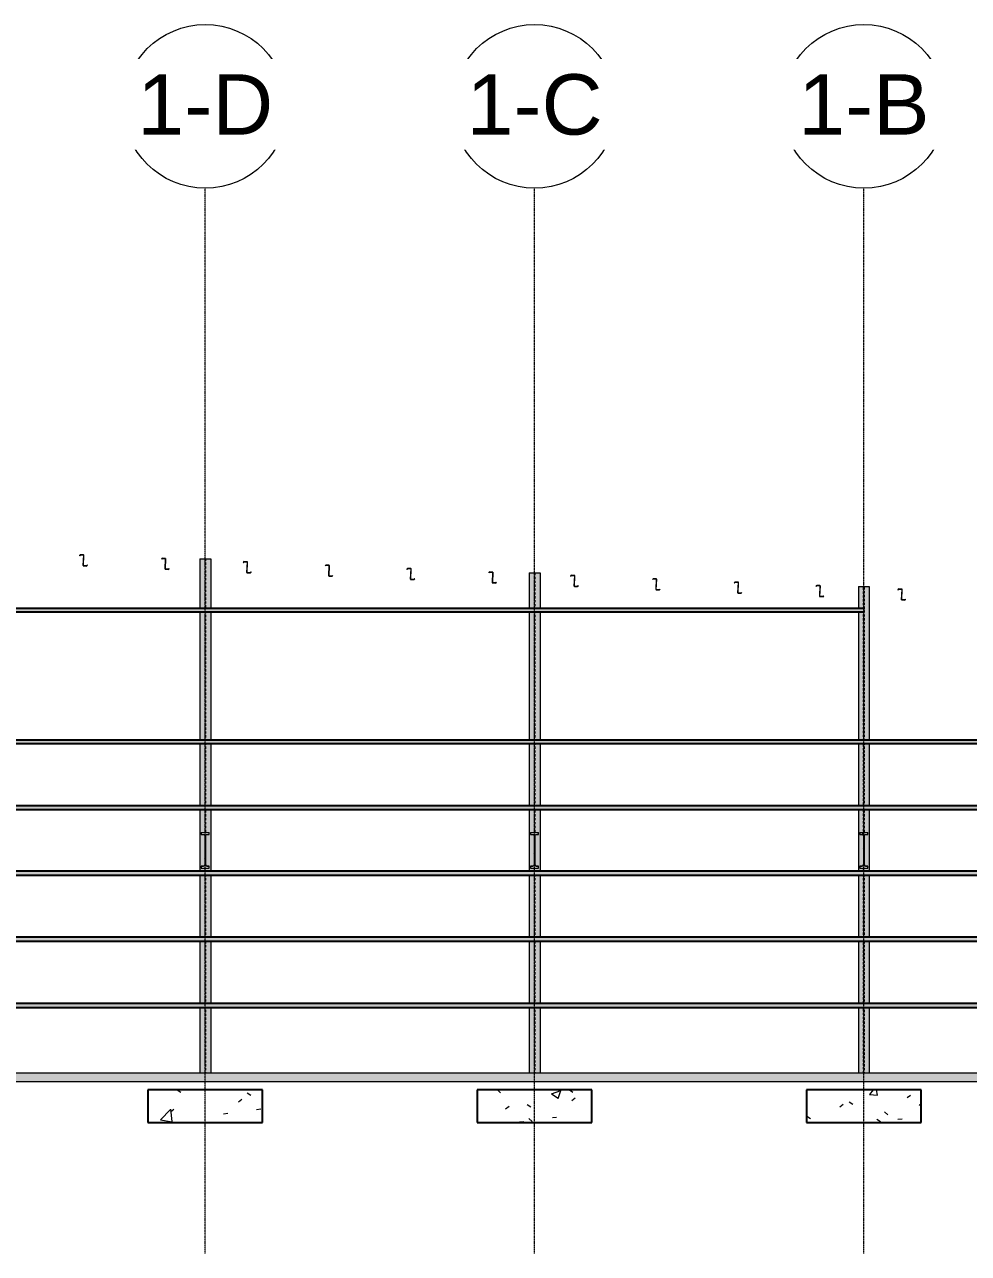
# Model space of a CAD drawing. Header units: inches. Extents: x 21954 to 47768, y -132 to 769.
# Drawn here: x 42989 to 43681, y -132 to 769 of the extents above; entities that cross this region are included whole.
import ezdxf

# ---------------------------------------------------------------- set-up
doc = ezdxf.new("R2010")
doc.units = ezdxf.units.IN
doc.header["$MEASUREMENT"] = 0
doc.linetypes.add('Grid Line 1_2_', pattern=[0.875, 0.5, -0.125, 0.125, -0.125])
doc.linetypes.add('Hidden 1_8_', pattern=[0.1875, 0.125, -0.0625])
for name, color, linetype, lineweight in [('C-BLDG-PADS', 91, 'Continuous', 9), ('S-BEAM', 12, 'Continuous', 9), ('S-COLS', 52, 'Continuous', 9), ('S-FNDN', 32, 'Continuous', 9), ('S-GRID', 1, 'Continuous', 9), ('S-GRID-IDEN', 1, 'Continuous', 9)]:
    doc.layers.add(name, color=color, linetype=linetype, lineweight=lineweight)
doc.styles.add('Arial', font='arial.ttf', dxfattribs={"height": 44.258982})
pattern_1 = [(50, (22044.686, 94.936), (68.8574, -6.02404), [7.2, -79.2]), (355, (22044.686, 94.936), (-13.3201, 72.2107), [5.76, -63.36]), (100.451, (22050.424, 94.434), (55.53753, 66.1862), [6.119, -67.31]), (46.184, (22044.69, 114.14), (102.45503, -15.8907), [10.8, -118.8]), (96.636, (22053.22, 112.81), (89.72737, 93.51553), [9.179, -100.964]), (351.184, (22044.69, 114.14), (89.72835, 93.5149), [8.64, -95.04]), (21, (22054.286, 109.336), (57.30352, -38.65147), [7.2, -79.2]), (326, (22054.286, 109.336), (23.35842, 69.61462), [5.76, -63.36]), (71.451, (22059.06, 106.115), (80.66193, 30.96264), [6.119, -67.31]), (37.5, (22044.686, 94.936), (1.167627, 31.957773), [3.168, -59.424, 3.168, -61.152, -63.6]), (37.5, (22044.686, 94.936), (1.167627, 31.957773), [-126.912, 3.168, -60.432]), (7.5, (22044.686, 94.936), (25.2549, 37.86335), [3.168, -33.504, 3.168, -57.984, -24.24]), (7.5, (22044.686, 94.936), (25.2549, 37.86335), [-97.824, 3.168, -21.072]), (327.5, (22023.278, 94.936), (51.247365, -2.165292), [3.168, -20.832, 3.168, -71.712, -99.36]), (327.5, (22023.278, 94.936), (51.247365, -2.165292), [-98.88, 3.168, -96.192]), (317.5, (22013.68, 94.936), (55.98627, 9.60998), [3.168, -28.032, 3.168, -46.56, -70.56]), (317.5, (22013.68, 94.936), (55.98627, 9.60998), [-80.928, 3.168, -67.392])]
pattern_2 = [(45, (22044.686, 94.936), (-23.7588, 23.7588), []), (45, (22044.686, 130.936), (-23.7588, 23.7588), [])]

# ---------------------------------------------------------------- blocks, each defined once
blk = doc.blocks.new('Struct_Sports Complex_2015_rvt-5-Structural - Elevation - West - Fieldhouse')
at = {"layer": 'S-FNDN'}
h = blk.add_hatch(dxfattribs=at)
h.set_pattern_fill('FP_8', color=256, style=0, pattern_type=2)
h.set_pattern_definition(pattern_1)
h.paths.add_polyline_path([(21639.52, -36), (21668.3, -36), (21668.3, -12), (21584.3, -12), (21584.3, -36)], flags=0)
h = blk.add_hatch(dxfattribs=at)
h.set_pattern_fill('FP_8', color=256, style=0, pattern_type=2)
h.set_pattern_definition(pattern_1)
h.paths.add_polyline_path([(21825.55, -36), (21909.55, -36), (21909.55, -12), (21825.55, -12)], flags=0)
h = blk.add_hatch(dxfattribs=at)
h.set_pattern_fill('FP_8', color=256, style=0, pattern_type=2)
h.set_pattern_definition(pattern_1)
h.paths.add_polyline_path([(22104.32, -36), (22150.8, -36), (22150.8, -12), (22066.8, -12), (22066.8, -36)], flags=0)
at = {"layer": 'S-FNDN', "color": 7, "lineweight": 25}
for p, q in [((21668.3, -12), (21584.3, -12)), ((21584.3, -12), (21584.3, -36)), ((21668.3, -36), (21668.3, -12)), ((21909.55, -12), (21825.55, -12)), ((21825.55, -12), (21825.55, -36)), ((21909.55, -36), (21909.55, -12)), ((22150.8, -12), (22066.8, -12)), ((22066.8, -12), (22066.8, -36)), ((22150.8, -36), (22150.8, -12)), ((21584.3, -36), (21668.3, -36)), ((21825.55, -36), (21909.55, -36)), ((22066.8, -36), (22150.8, -36))]:
    blk.add_line(p, q, dxfattribs=at)
blk = doc.blocks.new('W-Wide Flange-Column - B1-C-1166468-Structural - Elevation - West - Fieldhouse')
at = {"layer": 'S-COLS', "linetype": 'Hidden 1_8_'}
for p, q in [((21626.15, 340.98), (21626.15, 376.98)), ((21626.46, 376.98), (21626.46, 340.98)), ((21626.15, 244.48), (21626.15, 337.95)), ((21626.46, 337.95), (21626.46, 244.48)), ((21626.15, 196.23), (21626.15, 241.45)), ((21626.46, 241.45), (21626.46, 196.23)), ((21626.15, 176.47), (21626.15, 193.2)), ((21626.46, 193.2), (21626.46, 176.47)), ((21626.15, 148.48), (21626.15, 150.34)), ((21626.15, 100.05), (21626.15, 144.95)), ((21626.46, 150.34), (21626.46, 148.48)), ((21626.46, 144.95), (21626.46, 100.05)), ((21626.15, 51.3), (21626.15, 96.52)), ((21626.46, 96.52), (21626.46, 51.3)), ((21626.15, 0), (21626.15, 47.77)), ((21626.46, 47.77), (21626.46, 0))]:
    blk.add_line(p, q, dxfattribs=at)
blk = doc.blocks.new('W-Wide Flange-Column - B1-C-1166469-Structural - Elevation - West - Fieldhouse')
at = {"layer": 'S-COLS', "linetype": 'Hidden 1_8_'}
for p, q in [((21867.4, 340.98), (21867.4, 366.93)), ((21867.71, 366.93), (21867.71, 340.98)), ((21867.4, 244.48), (21867.4, 337.95)), ((21867.71, 337.95), (21867.71, 244.48)), ((21867.4, 196.23), (21867.4, 241.45)), ((21867.71, 241.45), (21867.71, 196.23)), ((21867.4, 176.47), (21867.4, 193.2)), ((21867.71, 193.2), (21867.71, 176.47)), ((21867.4, 148.48), (21867.4, 150.34)), ((21867.4, 100.05), (21867.4, 144.95)), ((21867.71, 150.34), (21867.71, 148.48)), ((21867.71, 144.95), (21867.71, 100.05)), ((21867.4, 51.3), (21867.4, 96.52)), ((21867.71, 96.52), (21867.71, 51.3)), ((21867.4, 0), (21867.4, 47.77)), ((21867.71, 47.77), (21867.71, 0))]:
    blk.add_line(p, q, dxfattribs=at)
blk = doc.blocks.new('W-Wide Flange-Column - B1-C-1166470-Structural - Elevation - West - Fieldhouse')
at = {"layer": 'S-COLS', "linetype": 'Hidden 1_8_'}
for p, q in [((22108.65, 340.98), (22108.65, 356.88)), ((22108.96, 356.88), (22108.96, 244.48)), ((22108.65, 244.48), (22108.65, 337.95)), ((22108.65, 196.23), (22108.65, 241.45)), ((22108.96, 241.45), (22108.96, 196.23)), ((22108.65, 176.47), (22108.65, 193.2)), ((22108.96, 193.2), (22108.96, 176.47)), ((22108.65, 148.48), (22108.65, 150.34)), ((22108.65, 100.05), (22108.65, 144.95)), ((22108.96, 150.34), (22108.96, 148.48)), ((22108.96, 144.95), (22108.96, 100.05)), ((22108.65, 51.3), (22108.65, 96.52)), ((22108.96, 96.52), (22108.96, 51.3)), ((22108.65, 0), (22108.65, 47.77)), ((22108.96, 47.77), (22108.96, 0))]:
    blk.add_line(p, q, dxfattribs=at)
blk = doc.blocks.new('W-Wide Flange - 8_ WIDE-1169467-Structural - Elevation - West - Fieldhouse')
at = {"layer": 'S-BEAM'}
for points in [[(21870.55, 176.37), (21870.55, 176.47), (21864.55, 176.37)], [(21866.29, 151.71), (21866.29, 151.85), (21864.55, 151.85), (21864.55, 151.71)], [(21870.55, 151.71), (21870.55, 151.85), (21868.82, 151.85), (21868.82, 151.71)]]:
    blk.add_hatch(color=256, dxfattribs=at).paths.add_polyline_path(points, flags=0)
h = blk.add_hatch(dxfattribs=at)
h.set_pattern_fill('FP_7', color=256, style=0, pattern_type=2)
h.set_pattern_definition(pattern_2)
h.paths.add_polyline_path([(21864.55, 150.34), (21870.55, 150.34), (21870.55, 151.71), (21868.43, 151.79), (21868.12, 152.04), (21867.95, 152.4), (21867.93, 152.6), (21868.02, 174.5), (21868.26, 174.81), (21868.62, 174.98), (21868.82, 175.01), (21870.55, 175.01), (21870.55, 176.37), (21864.55, 176.37), (21864.55, 175.01), (21866.67, 174.92), (21866.98, 174.67), (21867.16, 174.31), (21867.18, 174.11), (21867.09, 152.21), (21866.84, 151.9), (21866.49, 151.73), (21866.29, 151.71), (21864.55, 151.71), (21864.55, 151.46)], flags=0)
for p, q in [((21864.55, 176.47), (21870.55, 176.47)), ((21864.55, 176.37), (21864.55, 176.47)), ((21870.55, 176.37), (21870.55, 176.47)), ((21864.55, 151.85), (21866.29, 151.85)), ((21864.55, 151.85), (21864.55, 151.71)), ((21868.82, 151.85), (21870.55, 151.85)), ((21870.55, 151.71), (21870.55, 151.85))]:
    blk.add_line(p, q, dxfattribs=at)
at = {"layer": 'S-BEAM', "lineweight": 15}
for p, q in [((21870.55, 176.37), (21864.55, 176.37)), ((21864.55, 176.37), (21864.55, 175.01)), ((21864.55, 175.01), (21866.29, 175.01)), ((21867.18, 174.11), (21867.18, 152.6)), ((21867.93, 152.6), (21867.93, 174.11)), ((21868.82, 175.01), (21870.55, 175.01)), ((21870.55, 175.01), (21870.55, 176.37)), ((21866.29, 151.71), (21864.55, 151.71)), ((21864.55, 151.71), (21864.55, 150.34)), ((21864.55, 150.34), (21870.55, 150.34)), ((21870.55, 151.71), (21868.82, 151.71)), ((21870.55, 150.34), (21870.55, 151.71))]:
    blk.add_line(p, q, dxfattribs=at)
at = {"layer": 'S-BEAM', "lineweight": 15, "flags": 128}
for points in [[(21866.29, 175.01), (21866.49, 174.98), (21866.67, 174.92), (21866.84, 174.81), (21866.98, 174.67), (21867.09, 174.5), (21867.16, 174.31), (21867.18, 174.11)], [(21867.93, 174.11), (21867.95, 174.31), (21868.02, 174.5), (21868.12, 174.67), (21868.26, 174.81), (21868.43, 174.92), (21868.62, 174.98), (21868.82, 175.01)], [(21867.18, 152.6), (21867.16, 152.4), (21867.09, 152.21), (21866.98, 152.04), (21866.84, 151.9), (21866.67, 151.79), (21866.49, 151.73), (21866.29, 151.71)], [(21868.82, 151.71), (21868.62, 151.73), (21868.43, 151.79), (21868.26, 151.9), (21868.12, 152.04), (21868.02, 152.21), (21867.95, 152.4), (21867.93, 152.6)]]:
    blk.add_lwpolyline(points, dxfattribs=at)
at = {"layer": 'S-BEAM'}
for centre, start_param, end_param in [((21866.29, 152.74), 4.712389, 6.283185), ((21868.82, 152.74), 3.141593, 4.712389)]:
    blk.add_ellipse(centre, major_axis=(0.89, 0), ratio=0.999133, start_param=start_param, end_param=end_param, dxfattribs=at)
blk = doc.blocks.new('W-Wide Flange - 8_ WIDE-V52-Structural - Elevation - West - Fieldhouse')
at = {"layer": 'S-BEAM'}
for points in [[(21629.3, 176.37), (21629.3, 176.47), (21623.3, 176.37)], [(21625.04, 151.71), (21625.04, 151.85), (21623.3, 151.85), (21623.3, 151.71)], [(21629.3, 151.71), (21629.3, 151.85), (21627.57, 151.85), (21627.57, 151.71)]]:
    blk.add_hatch(color=256, dxfattribs=at).paths.add_polyline_path(points, flags=0)
h = blk.add_hatch(dxfattribs=at)
h.set_pattern_fill('FP_7', color=256, style=0, pattern_type=2)
h.set_pattern_definition(pattern_2)
h.paths.add_polyline_path([(21623.3, 150.34), (21629.3, 150.34), (21629.3, 151.71), (21627.18, 151.79), (21626.87, 152.04), (21626.7, 152.4), (21626.68, 152.6), (21626.77, 174.5), (21627.01, 174.81), (21627.37, 174.98), (21627.57, 175.01), (21629.3, 175.01), (21629.3, 176.37), (21623.3, 176.37), (21623.3, 175.01), (21625.42, 174.92), (21625.73, 174.67), (21625.91, 174.31), (21625.93, 174.11), (21625.84, 152.21), (21625.59, 151.9), (21625.24, 151.73), (21625.04, 151.71), (21623.3, 151.71), (21623.3, 151.46)], flags=0)
for p, q in [((21623.3, 176.47), (21629.3, 176.47)), ((21623.3, 176.37), (21623.3, 176.47)), ((21629.3, 176.37), (21629.3, 176.47)), ((21623.3, 151.85), (21625.04, 151.85)), ((21623.3, 151.85), (21623.3, 151.71)), ((21627.57, 151.85), (21629.3, 151.85)), ((21629.3, 151.71), (21629.3, 151.85))]:
    blk.add_line(p, q, dxfattribs=at)
at = {"layer": 'S-BEAM', "lineweight": 15}
for p, q in [((21629.3, 176.37), (21623.3, 176.37)), ((21623.3, 176.37), (21623.3, 175.01)), ((21623.3, 175.01), (21625.04, 175.01)), ((21625.93, 174.11), (21625.93, 152.6)), ((21626.68, 152.6), (21626.68, 174.11)), ((21627.57, 175.01), (21629.3, 175.01)), ((21629.3, 175.01), (21629.3, 176.37)), ((21625.04, 151.71), (21623.3, 151.71)), ((21623.3, 151.71), (21623.3, 150.34)), ((21623.3, 150.34), (21629.3, 150.34)), ((21629.3, 151.71), (21627.57, 151.71)), ((21629.3, 150.34), (21629.3, 151.71))]:
    blk.add_line(p, q, dxfattribs=at)
at = {"layer": 'S-BEAM', "lineweight": 15, "flags": 128}
for points in [[(21625.04, 175.01), (21625.24, 174.98), (21625.42, 174.92), (21625.59, 174.81), (21625.73, 174.67), (21625.84, 174.5), (21625.91, 174.31), (21625.93, 174.11)], [(21626.68, 174.11), (21626.7, 174.31), (21626.77, 174.5), (21626.87, 174.67), (21627.01, 174.81), (21627.18, 174.92), (21627.37, 174.98), (21627.57, 175.01)], [(21625.93, 152.6), (21625.91, 152.4), (21625.84, 152.21), (21625.73, 152.04), (21625.59, 151.9), (21625.42, 151.79), (21625.24, 151.73), (21625.04, 151.71)], [(21627.57, 151.71), (21627.37, 151.73), (21627.18, 151.79), (21627.01, 151.9), (21626.87, 152.04), (21626.77, 152.21), (21626.7, 152.4), (21626.68, 152.6)]]:
    blk.add_lwpolyline(points, dxfattribs=at)
at = {"layer": 'S-BEAM'}
for centre, start_param, end_param in [((21625.04, 152.74), 4.712389, 6.283185), ((21627.57, 152.74), 3.141593, 4.712389)]:
    blk.add_ellipse(centre, major_axis=(0.89, 0), ratio=0.999133, start_param=start_param, end_param=end_param, dxfattribs=at)
blk = doc.blocks.new('W-Wide Flange - 8_ WIDE-V55-Structural - Elevation - West - Fieldhouse')
at = {"layer": 'S-BEAM'}
h = blk.add_hatch(dxfattribs=at)
h.set_pattern_fill('FP_7', color=256, style=0, pattern_type=2)
h.set_pattern_definition(pattern_2)
h.paths.add_polyline_path([(22105.8, 150.34), (22111.8, 150.34), (22111.8, 151.71), (22109.68, 151.79), (22109.37, 152.04), (22109.2, 152.4), (22109.18, 152.6), (22109.27, 174.5), (22109.51, 174.81), (22109.87, 174.98), (22110.07, 175.01), (22111.8, 175.01), (22111.8, 176.37), (22105.8, 176.37), (22105.8, 175.01), (22107.92, 174.92), (22108.23, 174.67), (22108.41, 174.31), (22108.43, 174.11), (22108.34, 152.21), (22108.09, 151.9), (22107.74, 151.73), (22107.54, 151.71), (22105.8, 151.71), (22105.8, 151.46)], flags=0)
for points in [[(22107.54, 151.71), (22107.54, 151.85), (22105.8, 151.85), (22105.8, 151.71)], [(22111.8, 151.71), (22111.8, 151.85), (22110.07, 151.85), (22110.07, 151.71)]]:
    blk.add_hatch(color=256, dxfattribs=at).paths.add_polyline_path(points, flags=0)
for p, q in [((22105.8, 176.47), (22111.8, 176.47)), ((22105.8, 176.37), (22105.8, 176.47)), ((22111.8, 176.37), (22111.8, 176.47)), ((22105.8, 151.85), (22107.54, 151.85)), ((22105.8, 151.85), (22105.8, 151.71)), ((22110.07, 151.85), (22111.8, 151.85)), ((22111.8, 151.71), (22111.8, 151.85))]:
    blk.add_line(p, q, dxfattribs=at)
at = {"layer": 'S-BEAM', "lineweight": 15}
for p, q in [((22111.8, 176.37), (22105.8, 176.37)), ((22105.8, 176.37), (22105.8, 175.01)), ((22105.8, 175.01), (22107.54, 175.01)), ((22108.43, 174.11), (22108.43, 152.6)), ((22109.18, 152.6), (22109.18, 174.11)), ((22110.07, 175.01), (22111.8, 175.01)), ((22111.8, 175.01), (22111.8, 176.37)), ((22107.54, 151.71), (22105.8, 151.71)), ((22105.8, 151.71), (22105.8, 150.34)), ((22105.8, 150.34), (22111.8, 150.34)), ((22111.8, 151.71), (22110.07, 151.71)), ((22111.8, 150.34), (22111.8, 151.71))]:
    blk.add_line(p, q, dxfattribs=at)
at = {"layer": 'S-BEAM', "lineweight": 15, "flags": 128}
for points in [[(22107.54, 175.01), (22107.74, 174.98), (22107.92, 174.92), (22108.09, 174.81), (22108.23, 174.67), (22108.34, 174.5), (22108.41, 174.31), (22108.43, 174.11)], [(22109.18, 174.11), (22109.2, 174.31), (22109.27, 174.5), (22109.37, 174.67), (22109.51, 174.81), (22109.68, 174.92), (22109.87, 174.98), (22110.07, 175.01)], [(22108.43, 152.6), (22108.41, 152.4), (22108.34, 152.21), (22108.23, 152.04), (22108.09, 151.9), (22107.92, 151.79), (22107.74, 151.73), (22107.54, 151.71)], [(22110.07, 151.71), (22109.87, 151.73), (22109.68, 151.79), (22109.51, 151.9), (22109.37, 152.04), (22109.27, 152.21), (22109.2, 152.4), (22109.18, 152.6)]]:
    blk.add_lwpolyline(points, dxfattribs=at)
at = {"layer": 'S-BEAM'}
for centre, start_param, end_param in [((22107.54, 152.74), 4.712389, 6.283185), ((22110.07, 152.74), 3.141593, 4.712389)]:
    blk.add_ellipse(centre, major_axis=(0.89, 0), ratio=0.999133, start_param=start_param, end_param=end_param, dxfattribs=at)
blk = doc.blocks.new('Girt_C - 10_D-1179047-Structural - Elevation - West - Fieldhouse')
at = {"layer": 'S-BEAM'}
for points in [[(22356.09, 97.05), (22359.05, 97.05), (22359.05, 99.87), (21124.3, 99.87), (21124.3, 99.55), (21143.8, 99.45), (21143.8, 99.37), (21124.3, 99.37), (21124.3, 97.05), (22336.73, 97.05)], [(22356.09, 96.6), (22359.05, 96.6), (22359.05, 97.05), (21124.3, 97.05), (21124.3, 96.6), (21142.54, 96.6), (21140.92, 96.88), (21140.92, 97), (21143.68, 97), (21143.68, 96.6), (22252.29, 96.6), (22250.67, 96.88), (22250.67, 97), (22253.43, 97), (22253.43, 96.6), (22350.18, 96.6), (22350.18, 97), (22353.01, 96.96), (22352.74, 96.79), (22351.32, 96.6), (22352.83, 96.6)]]:
    blk.add_hatch(color=256, dxfattribs=at).paths.add_polyline_path(points, flags=0)
at = {"layer": 'S-BEAM', "lineweight": 15}
for p, q in [((22359.05, 100.05), (21124.3, 100.05)), ((21124.3, 99.95), (22359.05, 99.95))]:
    blk.add_line(p, q, dxfattribs=at)
at = {"layer": 'S-BEAM'}
for p, q in [((21124.3, 99.87), (22359.05, 99.87)), ((21124.3, 97.05), (22359.05, 97.05)), ((21143.68, 96.6), (22252.29, 96.6)), ((21143.68, 96.52), (22251.84, 96.52))]:
    blk.add_line(p, q, dxfattribs=at)
blk = doc.blocks.new('Girt_Z - 8_D-V61-Structural - Elevation - West - Fieldhouse')
at = {"layer": 'S-BEAM', "lineweight": 15}
for p, q in [((21534.77, 380.01), (21534.26, 379.46)), ((21534.26, 379.46), (21534.34, 379.38)), ((21534.34, 379.38), (21534.81, 379.9)), ((21537.13, 379.91), (21534.77, 380.01)), ((21534.81, 379.9), (21537.13, 379.8)), ((21537.2, 379.72), (21536.89, 372.1)), ((21536.99, 372.1), (21537.31, 379.72)), ((21537.06, 371.91), (21539.43, 371.81)), ((21539.38, 371.92), (21537.07, 372.02)), ((21539.85, 372.44), (21539.38, 371.92)), ((21539.43, 371.81), (21539.94, 372.36)), ((21539.94, 372.36), (21539.85, 372.44))]:
    blk.add_line(p, q, dxfattribs=at)
for centre, radius, start, end in [((21537.12, 379.72), 0.187, 357.61406, 87.61406), ((21537.12, 379.72), 0.0782, 357.61406, 85.49134), ((21537.07, 372.09), 0.188, 177.61406, 267.61406), ((21537.07, 372.09), 0.0782, 177.61406, 264.57169)]:
    blk.add_arc(centre, radius, start, end, dxfattribs=at)
blk = doc.blocks.new('Girt_Z - 8_D-V62-Structural - Elevation - West - Fieldhouse')
at = {"layer": 'S-BEAM', "lineweight": 15}
for p, q in [((21594.72, 377.51), (21594.21, 376.96)), ((21594.21, 376.96), (21594.29, 376.88)), ((21594.29, 376.88), (21594.76, 377.4)), ((21597.08, 377.41), (21594.72, 377.51)), ((21594.76, 377.4), (21597.08, 377.3)), ((21597.15, 377.22), (21596.83, 369.6)), ((21596.94, 369.6), (21597.26, 377.22)), ((21599.33, 369.42), (21597.01, 369.52)), ((21597.01, 369.41), (21599.38, 369.31)), ((21599.8, 369.94), (21599.33, 369.42)), ((21599.38, 369.31), (21599.88, 369.86)), ((21599.88, 369.86), (21599.8, 369.94))]:
    blk.add_line(p, q, dxfattribs=at)
for centre, radius, start, end in [((21597.02, 369.6), 0.188, 177.61406, 267.61406), ((21597.02, 369.6), 0.0782, 177.61406, 264.57169), ((21597.07, 377.23), 0.187, 357.61406, 87.61406), ((21597.07, 377.23), 0.0782, 357.61406, 85.49134)]:
    blk.add_arc(centre, radius, start, end, dxfattribs=at)
blk = doc.blocks.new('Girt_Z - 8_D-V63-Structural - Elevation - West - Fieldhouse')
at = {"layer": 'S-BEAM'}
h = blk.add_hatch(dxfattribs=at)
h.set_pattern_fill('FP_7', color=256, style=0, pattern_type=2)
h.set_pattern_definition(pattern_2)
h.paths.add_polyline_path([(21659.33, 366.81), (21659.28, 366.92), (21656.96, 366.91)], flags=0)
h.paths.add_polyline_path([(21654.24, 374.39), (21654.71, 374.9), (21654.66, 375.01), (21654.16, 374.46)], flags=0)
at = {"layer": 'S-BEAM', "lineweight": 15}
for p, q in [((21654.66, 375.01), (21654.16, 374.46)), ((21654.16, 374.46), (21654.24, 374.39)), ((21654.24, 374.39), (21654.71, 374.9)), ((21657.03, 374.91), (21654.66, 375.01)), ((21654.71, 374.9), (21657.03, 374.81)), ((21657.1, 374.72), (21656.78, 367.11)), ((21656.89, 367.1), (21657.21, 374.72)), ((21659.28, 366.92), (21656.96, 367.02)), ((21656.96, 366.91), (21659.33, 366.81)), ((21659.75, 367.44), (21659.28, 366.92)), ((21659.33, 366.81), (21659.83, 367.37)), ((21659.83, 367.37), (21659.75, 367.44))]:
    blk.add_line(p, q, dxfattribs=at)
for centre, radius, start, end in [((21657.02, 374.73), 0.187, 357.61406, 87.61406), ((21657.02, 374.73), 0.0782, 357.61406, 85.49134), ((21656.97, 367.1), 0.188, 177.61406, 267.61406), ((21656.97, 367.1), 0.0782, 177.61406, 264.57169)]:
    blk.add_arc(centre, radius, start, end, dxfattribs=at)
blk = doc.blocks.new('Girt_Z - 8_D-V64-Structural - Elevation - West - Fieldhouse')
at = {"layer": 'S-BEAM'}
h = blk.add_hatch(dxfattribs=at)
h.set_pattern_fill('FP_7', color=256, style=0, pattern_type=2)
h.set_pattern_definition(pattern_2)
h.paths.add_polyline_path([(21719.27, 364.31), (21719.23, 364.43), (21716.91, 364.41)], flags=0)
h.paths.add_polyline_path([(21714.19, 371.89), (21714.66, 372.4), (21714.61, 372.52), (21714.11, 371.96)], flags=0)
at = {"layer": 'S-BEAM', "lineweight": 15}
for p, q in [((21714.61, 372.52), (21714.11, 371.96)), ((21714.11, 371.96), (21714.19, 371.89)), ((21714.19, 371.89), (21714.66, 372.4)), ((21716.98, 372.42), (21714.61, 372.52)), ((21714.66, 372.4), (21716.97, 372.31)), ((21717.05, 372.23), (21716.73, 364.61)), ((21716.84, 364.6), (21717.16, 372.22)), ((21719.23, 364.43), (21716.91, 364.52)), ((21716.91, 364.41), (21719.27, 364.31)), ((21719.7, 364.94), (21719.23, 364.43)), ((21719.27, 364.31), (21719.78, 364.87)), ((21719.78, 364.87), (21719.7, 364.94))]:
    blk.add_line(p, q, dxfattribs=at)
for centre, radius, start, end in [((21716.97, 372.23), 0.0782, 357.61406, 85.49134), ((21716.97, 372.23), 0.187, 357.61406, 87.61406), ((21716.92, 364.6), 0.188, 177.61406, 267.61406), ((21716.92, 364.6), 0.0782, 177.61406, 264.57169)]:
    blk.add_arc(centre, radius, start, end, dxfattribs=at)
blk = doc.blocks.new('Girt_Z - 8_D-V65-Structural - Elevation - West - Fieldhouse')
at = {"layer": 'S-BEAM', "lineweight": 15}
for p, q in [((21774.56, 370.02), (21774.05, 369.46)), ((21774.05, 369.46), (21774.13, 369.39)), ((21774.13, 369.39), (21774.61, 369.91)), ((21776.92, 369.92), (21774.56, 370.02)), ((21774.61, 369.91), (21776.92, 369.81)), ((21776.99, 369.73), (21776.68, 362.11)), ((21776.79, 362.11), (21777.1, 369.72)), ((21779.18, 361.93), (21776.86, 362.02)), ((21776.86, 361.92), (21779.22, 361.82)), ((21779.65, 362.44), (21779.18, 361.93)), ((21779.22, 361.82), (21779.73, 362.37)), ((21779.73, 362.37), (21779.65, 362.44))]:
    blk.add_line(p, q, dxfattribs=at)
for centre, radius, start, end in [((21776.92, 369.73), 0.187, 357.61406, 87.61406), ((21776.92, 369.73), 0.0782, 357.61406, 85.49134), ((21776.86, 362.1), 0.188, 177.61406, 267.61406), ((21776.86, 362.1), 0.0782, 177.61406, 264.57169)]:
    blk.add_arc(centre, radius, start, end, dxfattribs=at)
blk = doc.blocks.new('Girt_Z - 8_D-V66-Structural - Elevation - West - Fieldhouse')
at = {"layer": 'S-BEAM'}
h = blk.add_hatch(dxfattribs=at)
h.set_pattern_fill('FP_7', color=256, style=0, pattern_type=2)
h.set_pattern_definition(pattern_2)
h.paths.add_polyline_path([(21839.17, 359.32), (21839.12, 359.43), (21836.8, 359.42)], flags=0)
h.paths.add_polyline_path([(21834.08, 366.89), (21834.55, 367.41), (21834.51, 367.52), (21834, 366.97)], flags=0)
at = {"layer": 'S-BEAM', "lineweight": 15}
for p, q in [((21834.51, 367.52), (21834, 366.97)), ((21834, 366.97), (21834.08, 366.89)), ((21834.08, 366.89), (21834.55, 367.41)), ((21836.87, 367.42), (21834.51, 367.52)), ((21834.55, 367.41), (21836.87, 367.31)), ((21836.94, 367.23), (21836.63, 359.61)), ((21836.73, 359.61), (21837.05, 367.23)), ((21836.8, 359.42), (21839.17, 359.32)), ((21839.12, 359.43), (21836.81, 359.53)), ((21839.59, 359.95), (21839.12, 359.43)), ((21839.17, 359.32), (21839.68, 359.87)), ((21839.68, 359.87), (21839.59, 359.95))]:
    blk.add_line(p, q, dxfattribs=at)
for centre, radius, start, end in [((21836.86, 367.23), 0.187, 357.61406, 87.61406), ((21836.86, 367.23), 0.0782, 357.61406, 85.49134), ((21836.81, 359.6), 0.188, 177.61406, 267.61406), ((21836.81, 359.6), 0.0782, 177.61406, 264.57169)]:
    blk.add_arc(centre, radius, start, end, dxfattribs=at)
blk = doc.blocks.new('Girt_Z - 8_D-V67-Structural - Elevation - West - Fieldhouse')
at = {"layer": 'S-BEAM'}
h = blk.add_hatch(dxfattribs=at)
h.set_pattern_fill('FP_7', color=256, style=0, pattern_type=2)
h.set_pattern_definition(pattern_2)
h.paths.add_polyline_path([(21899.12, 356.82), (21899.07, 356.93), (21896.75, 356.92)], flags=0)
h.paths.add_polyline_path([(21894.03, 364.39), (21894.5, 364.91), (21894.46, 365.02), (21893.95, 364.47)], flags=0)
at = {"layer": 'S-BEAM', "lineweight": 15}
for p, q in [((21894.46, 365.02), (21893.95, 364.47)), ((21893.95, 364.47), (21894.03, 364.39)), ((21894.03, 364.39), (21894.5, 364.91)), ((21896.82, 364.92), (21894.46, 365.02)), ((21894.5, 364.91), (21896.82, 364.81)), ((21896.89, 364.73), (21896.57, 357.11)), ((21896.68, 357.11), (21897, 364.73)), ((21899.07, 356.93), (21896.75, 357.03)), ((21896.75, 356.92), (21899.12, 356.82)), ((21899.54, 357.45), (21899.07, 356.93)), ((21899.12, 356.82), (21899.62, 357.37)), ((21899.62, 357.37), (21899.54, 357.45))]:
    blk.add_line(p, q, dxfattribs=at)
for centre, radius, start, end in [((21896.81, 364.74), 0.187, 357.61406, 87.61406), ((21896.81, 364.74), 0.0782, 357.61406, 85.49134), ((21896.76, 357.11), 0.188, 177.61406, 267.61406), ((21896.76, 357.11), 0.0782, 177.61406, 264.57169)]:
    blk.add_arc(centre, radius, start, end, dxfattribs=at)
blk = doc.blocks.new('Girt_Z - 8_D-V68-Structural - Elevation - West - Fieldhouse')
at = {"layer": 'S-BEAM', "lineweight": 15}
for p, q in [((21954.4, 362.52), (21953.9, 361.97)), ((21953.9, 361.97), (21953.98, 361.9)), ((21953.98, 361.9), (21954.45, 362.41)), ((21956.77, 362.43), (21954.4, 362.52)), ((21954.45, 362.41), (21956.77, 362.32)), ((21956.84, 362.24), (21956.52, 354.62)), ((21956.63, 354.61), (21956.95, 362.23)), ((21959.02, 354.43), (21956.7, 354.53)), ((21956.7, 354.42), (21959.07, 354.32)), ((21959.49, 354.95), (21959.02, 354.43)), ((21959.07, 354.32), (21959.57, 354.88)), ((21959.57, 354.88), (21959.49, 354.95))]:
    blk.add_line(p, q, dxfattribs=at)
for centre, radius, start, end in [((21956.76, 362.24), 0.187, 357.61406, 87.61406), ((21956.76, 362.24), 0.0782, 357.61406, 85.49134), ((21956.71, 354.61), 0.188, 177.61406, 267.61406), ((21956.71, 354.61), 0.0782, 177.61406, 264.57169)]:
    blk.add_arc(centre, radius, start, end, dxfattribs=at)
blk = doc.blocks.new('Girt_Z - 8_D-V69-Structural - Elevation - West - Fieldhouse')
at = {"layer": 'S-BEAM'}
h = blk.add_hatch(dxfattribs=at)
h.set_pattern_fill('FP_7', color=256, style=0, pattern_type=2)
h.set_pattern_definition(pattern_2)
h.paths.add_polyline_path([(22019.01, 351.83), (22018.97, 351.94), (22016.65, 351.92)], flags=0)
h.paths.add_polyline_path([(22013.93, 359.4), (22014.4, 359.92), (22014.35, 360.03), (22013.85, 359.47)], flags=0)
at = {"layer": 'S-BEAM', "lineweight": 15}
for p, q in [((22014.35, 360.03), (22013.85, 359.47)), ((22013.85, 359.47), (22013.93, 359.4)), ((22013.93, 359.4), (22014.4, 359.92)), ((22016.72, 359.93), (22014.35, 360.03)), ((22014.4, 359.92), (22016.71, 359.82)), ((22016.79, 359.74), (22016.47, 352.12)), ((22016.58, 352.11), (22016.9, 359.73)), ((22018.97, 351.94), (22016.65, 352.03)), ((22016.65, 351.92), (22019.01, 351.83)), ((22019.44, 352.45), (22018.97, 351.94)), ((22019.01, 351.83), (22019.52, 352.38)), ((22019.52, 352.38), (22019.44, 352.45))]:
    blk.add_line(p, q, dxfattribs=at)
for centre, radius, start, end in [((22016.66, 352.11), 0.188, 177.61406, 267.61406), ((22016.66, 352.11), 0.0782, 177.61406, 264.57169), ((22016.71, 359.74), 0.0782, 357.61406, 85.49134), ((22016.71, 359.74), 0.187, 357.61406, 87.61406)]:
    blk.add_arc(centre, radius, start, end, dxfattribs=at)
blk = doc.blocks.new('Girt_Z - 8_D-V70-Structural - Elevation - West - Fieldhouse')
at = {"layer": 'S-BEAM'}
h = blk.add_hatch(dxfattribs=at)
h.set_pattern_fill('FP_7', color=256, style=0, pattern_type=2)
h.set_pattern_definition(pattern_2)
h.paths.add_polyline_path([(22078.96, 349.33), (22078.92, 349.44), (22076.6, 349.43)], flags=0)
h.paths.add_polyline_path([(22073.87, 356.9), (22074.35, 357.42), (22074.3, 357.53), (22073.79, 356.97)], flags=0)
at = {"layer": 'S-BEAM', "lineweight": 15}
for p, q in [((22074.3, 357.53), (22073.79, 356.97)), ((22073.79, 356.97), (22073.87, 356.9)), ((22073.87, 356.9), (22074.35, 357.42)), ((22076.66, 357.43), (22074.3, 357.53)), ((22074.35, 357.42), (22076.66, 357.32)), ((22076.73, 357.24), (22076.42, 349.62)), ((22076.53, 349.62), (22076.84, 357.23)), ((22078.92, 349.44), (22076.6, 349.54)), ((22076.6, 349.43), (22078.96, 349.33)), ((22079.39, 349.96), (22078.92, 349.44)), ((22078.96, 349.33), (22079.47, 349.88)), ((22079.47, 349.88), (22079.39, 349.96))]:
    blk.add_line(p, q, dxfattribs=at)
for centre, radius, start, end in [((22076.66, 357.24), 0.187, 357.61406, 87.61406), ((22076.66, 357.24), 0.0782, 357.61406, 85.49134), ((22076.6, 349.61), 0.188, 177.61406, 267.61406), ((22076.6, 349.61), 0.0782, 177.61406, 264.57169)]:
    blk.add_arc(centre, radius, start, end, dxfattribs=at)
blk = doc.blocks.new('Girt_Z - 8_D-1041617-Structural - Elevation - West - Fieldhouse')
at = {"layer": 'S-BEAM'}
h = blk.add_hatch(color=256, dxfattribs=at)
h.paths.add_polyline_path([(22138.91, 346.83), (22138.86, 346.94), (22136.54, 346.93)], flags=0)
h.paths.add_polyline_path([(22133.82, 354.4), (22134.29, 354.92), (22134.25, 355.03), (22133.74, 354.48)], flags=0)
at = {"layer": 'S-BEAM', "lineweight": 15}
for p, q in [((22134.25, 355.03), (22133.74, 354.48)), ((22133.74, 354.48), (22133.82, 354.4)), ((22133.82, 354.4), (22134.29, 354.92)), ((22136.61, 354.93), (22134.25, 355.03)), ((22134.29, 354.92), (22136.61, 354.82)), ((22136.68, 354.74), (22136.37, 347.12)), ((22136.47, 347.12), (22136.79, 354.74)), ((22136.54, 346.93), (22138.91, 346.83)), ((22138.86, 346.94), (22136.55, 347.04)), ((22139.33, 347.46), (22138.86, 346.94)), ((22138.91, 346.83), (22139.42, 347.38)), ((22139.42, 347.38), (22139.33, 347.46))]:
    blk.add_line(p, q, dxfattribs=at)
for centre, radius, start, end in [((22136.6, 354.74), 0.187, 357.61406, 87.61406), ((22136.6, 354.74), 0.0782, 357.61406, 85.49134), ((22136.55, 347.12), 0.188, 177.61406, 267.61406), ((22136.55, 347.12), 0.0782, 177.61406, 264.57169)]:
    blk.add_arc(centre, radius, start, end, dxfattribs=at)
blk = doc.blocks.new('Girt_C - 10_D-1179027-Structural - Elevation - West - Fieldhouse')
at = {"layer": 'S-BEAM'}
for points in [[(21794.45, 48.3), (22250.04, 48.3), (22250.04, 51.12), (21385.05, 51.12), (21385.05, 48.3), (21639.52, 48.3)], [(22181.79, 47.85), (22250.04, 47.85), (22250.04, 48.3), (21385.05, 48.3), (21385.05, 47.85), (22104.32, 47.85)]]:
    blk.add_hatch(color=256, dxfattribs=at).paths.add_polyline_path(points, flags=0)
at = {"layer": 'S-BEAM', "lineweight": 15}
for p, q in [((22250.04, 51.3), (21385.05, 51.3)), ((21385.05, 51.2), (22250.04, 51.2))]:
    blk.add_line(p, q, dxfattribs=at)
at = {"layer": 'S-BEAM'}
for p, q in [((22250.04, 51.12), (21385.05, 51.12)), ((22250.04, 48.3), (21385.05, 48.3)), ((22250.04, 47.85), (21385.05, 47.85)), ((22250.04, 47.77), (21385.05, 47.77))]:
    blk.add_line(p, q, dxfattribs=at)
blk = doc.blocks.new('Girt_C - 10_D-1179050-Structural - Elevation - West - Fieldhouse')
at = {"layer": 'S-BEAM'}
h = blk.add_hatch(color=256, dxfattribs=at)
h.paths.add_polyline_path([(22104.32, 147.95), (22359.55, 148), (22360.03, 148.4), (21124.3, 148.4), (21124.3, 147.95), (21949.39, 147.95)], flags=0)
h.paths.add_polyline_path([(22360.13, 147.95), (22369.44, 147.95), (22368.91, 148.4), (22360.13, 148.34), (22359.66, 147.95)], flags=0)
h.paths.add_polyline_path([(22369.55, 148), (22369.44, 148.4), (22369.08, 148.4), (22369.44, 148.09)], flags=0)
h = blk.add_hatch(color=256, dxfattribs=at)
h.paths.add_polyline_path([(22359.66, 145.13), (22369.44, 145.13), (22369.44, 147.95), (22359.66, 147.95)], flags=0)
h.paths.add_polyline_path([(22359.66, 145.13), (22359.55, 145.13), (22359.55, 147.95), (21124.3, 147.95), (21124.3, 147.8), (21143.8, 147.7), (21143.8, 147.62), (21124.3, 147.62), (21124.3, 145.3), (21143.8, 145.3), (21143.8, 145.13), (22359.55, 145.13)], flags=0)
for p, q in [((22369.55, 148.48), (21124.3, 148.48)), ((22360.03, 148.4), (21124.3, 148.4)), ((22359.55, 147.95), (21124.3, 147.95)), ((22369.55, 145.13), (21143.8, 145.13))]:
    blk.add_line(p, q, dxfattribs=at)
at = {"layer": 'S-BEAM', "lineweight": 15}
for p, q in [((22369.55, 145.05), (21124.3, 145.05)), ((21124.3, 144.95), (22369.55, 144.95))]:
    blk.add_line(p, q, dxfattribs=at)
blk = doc.blocks.new('Girt_Z - 10_D-1179058-Structural - Elevation - West - Fieldhouse')
at = {"layer": 'S-BEAM'}
h = blk.add_hatch(color=256, dxfattribs=at)
h.paths.add_polyline_path([(21871.92, 195.7), (22359.55, 195.75), (22360.03, 196.15), (21124.3, 196.15), (21124.3, 195.7), (21852.55, 195.7)], flags=0)
h.paths.add_polyline_path([(22360.13, 195.7), (22369.55, 195.7), (22369.55, 196.15), (22360.13, 196.09), (22359.66, 195.7)], flags=0)
h = blk.add_hatch(color=256, dxfattribs=at)
h.paths.add_polyline_path([(21124.3, 193.38), (22359.55, 193.38), (22359.55, 195.7), (21124.3, 195.7)], flags=0)
h.paths.add_polyline_path([(22359.66, 193.38), (22369.55, 193.38), (22369.55, 195.7), (22359.66, 195.7), (22359.66, 193.38)], flags=0)
for p, q in [((22369.55, 196.23), (21124.3, 196.23)), ((22360.03, 196.15), (21124.3, 196.15)), ((22359.55, 195.7), (21124.3, 195.7)), ((22369.55, 193.38), (21124.3, 193.38))]:
    blk.add_line(p, q, dxfattribs=at)
at = {"layer": 'S-BEAM', "lineweight": 15}
for p, q in [((22369.55, 193.3), (21124.3, 193.3)), ((21124.3, 193.2), (22369.55, 193.2))]:
    blk.add_line(p, q, dxfattribs=at)
blk = doc.blocks.new('Girt_Z - 10_D-1181672-Structural - Elevation - West - Fieldhouse')
at = {"layer": 'S-BEAM'}
h = blk.add_hatch(color=256, dxfattribs=at)
h.paths.add_polyline_path([(21871.92, 243.95), (22359.55, 244), (22360.03, 244.4), (21121.93, 244.4), (21121.93, 243.95), (21833.19, 243.95)], flags=0)
h.paths.add_polyline_path([(22360.13, 243.95), (22369.55, 243.95), (22369.55, 244.4), (22360.13, 244.34), (22359.66, 243.95)], flags=0)
h = blk.add_hatch(color=256, dxfattribs=at)
h.paths.add_polyline_path([(22359.66, 241.63), (22369.55, 241.63), (22369.55, 243.95), (22359.66, 243.95), (22359.66, 241.63)], flags=0)
h.paths.add_polyline_path([(21871.92, 241.63), (22359.55, 241.63), (22359.55, 243.95), (21121.93, 243.95), (21121.93, 241.63), (21833.19, 241.63)], flags=0)
for p, q in [((22369.55, 244.48), (21121.93, 244.48)), ((22360.03, 244.4), (21121.93, 244.4)), ((22359.55, 243.95), (21121.93, 243.95)), ((22369.55, 241.63), (21121.93, 241.63))]:
    blk.add_line(p, q, dxfattribs=at)
at = {"layer": 'S-BEAM', "lineweight": 15}
for p, q in [((22369.55, 241.55), (21121.93, 241.55)), ((21121.93, 241.45), (22369.55, 241.45))]:
    blk.add_line(p, q, dxfattribs=at)
blk = doc.blocks.new('Girt_Z - 10_D-1181673-Structural - Elevation - West - Fieldhouse')
at = {"layer": 'S-BEAM'}
for points in [[(22104.32, 340.45), (22108.8, 340.45), (22108.8, 340.9), (21121.93, 340.9), (21121.93, 340.45), (21949.39, 340.45)], [(22104.32, 338.13), (22108.8, 338.13), (22108.8, 340.45), (21121.93, 340.45), (21121.93, 338.13), (21949.39, 338.13)]]:
    blk.add_hatch(color=256, dxfattribs=at).paths.add_polyline_path(points, flags=0)
for p, q in [((22108.8, 340.98), (21121.93, 340.98)), ((22108.8, 340.9), (21121.93, 340.9)), ((22108.8, 340.45), (21121.93, 340.45)), ((22108.8, 338.13), (21121.93, 338.13)), ((22108.8, 340.98), (22108.8, 340.9)), ((22108.8, 340.9), (22108.8, 340.45)), ((22108.8, 340.45), (22108.8, 338.13)), ((22108.8, 338.13), (22108.8, 338.05))]:
    blk.add_line(p, q, dxfattribs=at)
at = {"layer": 'S-BEAM', "lineweight": 15}
for p, q in [((22108.8, 338.05), (21121.93, 338.05)), ((21121.93, 337.95), (22108.8, 337.95)), ((22108.8, 337.95), (22108.8, 338.05))]:
    blk.add_line(p, q, dxfattribs=at)
blk = doc.blocks.new('Grid - Grid Head - Circle-14747-Structural - Elevation - West - Fieldhouse')
at = {"layer": 'S-GRID-IDEN'}
blk.add_circle((21143.8, 708.66), 60, dxfattribs=at)

msp = doc.modelspace()

# ---------------------------------------------------------------- hatches: boundary and pattern name
at = {"layer": 'C-BLDG-PADS'}
h = msp.add_hatch(dxfattribs=at)
h.set_pattern_fill('FP_8', color=256, style=0, pattern_type=2)
h.set_pattern_definition(pattern_1)
h.paths.add_polyline_path([(44286.11, -6), (44286.11, 0), (42627.61, 0), (42627.61, -6), (44219.37, -6)], flags=0)
at = {"layer": 'S-COLS', "lineweight": 5}
h = msp.add_hatch(color=256, dxfattribs=at)
h.paths.add_polyline_path([(43117.61, 0), (43125.61, 0), (43125.61, 47.77), (43117.61, 47.77)], flags=0)
h.paths.add_polyline_path([(43117.61, 51.3), (43125.61, 51.3), (43125.61, 96.52), (43117.61, 96.52), (43117.61, 95.2)], flags=0)
h.paths.add_polyline_path([(43117.61, 100.05), (43125.61, 100.05), (43125.61, 144.95), (43117.61, 144.95), (43117.61, 132.71)], flags=0)
h.paths.add_polyline_path([(43117.61, 148.48), (43125.61, 148.48), (43125.61, 193.2), (43117.61, 193.2), (43117.61, 150.34)], flags=0)
h.paths.add_polyline_path([(43120.55, 150.34), (43118.61, 150.34), (43118.61, 151.85), (43120.35, 151.79), (43120.35, 151.71), (43120.73, 151.79), (43121.09, 152.12), (43121.22, 152.4), (43121.24, 152.6), (43121.15, 174.5), (43120.9, 174.81), (43120.55, 174.98), (43120.35, 175.01), (43118.61, 175.01), (43118.61, 176.47), (43124.61, 176.37), (43124.61, 175.01), (43122.49, 174.92), (43122.18, 174.67), (43122.01, 174.31), (43121.99, 174.11), (43122.08, 152.21), (43122.32, 151.9), (43122.68, 151.73), (43122.88, 151.79), (43122.88, 151.85), (43124.61, 151.85), (43124.61, 150.34), (43122.68, 150.34)], flags=0)
h.paths.add_polyline_path([(43125.61, 196.23), (43125.61, 241.45), (43117.61, 241.45), (43117.61, 196.23)], flags=0)
h.paths.add_polyline_path([(43117.61, 244.48), (43125.61, 244.48), (43125.61, 337.95), (43117.61, 337.95), (43117.61, 245.24)], flags=0)
h.paths.add_polyline_path([(43117.61, 340.98), (43125.61, 340.98), (43125.61, 376.98), (43117.61, 376.98)], flags=0)
h = msp.add_hatch(color=256, dxfattribs=at)
h.paths.add_polyline_path([(43358.86, 0), (43366.86, 0), (43366.86, 47.77), (43358.86, 47.77)], flags=0)
h.paths.add_polyline_path([(43358.86, 51.3), (43366.86, 51.3), (43366.86, 96.52), (43358.86, 96.52), (43358.86, 95.2)], flags=0)
h.paths.add_polyline_path([(43358.86, 100.05), (43366.86, 100.05), (43366.86, 144.95), (43358.86, 144.95), (43358.86, 132.71)], flags=0)
h.paths.add_polyline_path([(43358.86, 148.48), (43366.86, 148.48), (43366.86, 193.2), (43358.86, 193.2), (43358.86, 150.34)], flags=0)
h.paths.add_polyline_path([(43361.8, 150.34), (43359.86, 150.34), (43359.86, 151.85), (43361.6, 151.79), (43361.6, 151.71), (43361.98, 151.79), (43362.34, 152.12), (43362.47, 152.4), (43362.49, 152.6), (43362.4, 174.5), (43362.15, 174.81), (43361.8, 174.98), (43361.6, 175.01), (43359.86, 175.01), (43359.86, 176.47), (43365.86, 176.37), (43365.86, 175.01), (43363.74, 174.92), (43363.43, 174.67), (43363.26, 174.31), (43363.24, 174.11), (43363.33, 152.21), (43363.57, 151.9), (43363.93, 151.73), (43364.13, 151.79), (43364.13, 151.85), (43365.86, 151.85), (43365.86, 150.34), (43363.93, 150.34)], flags=0)
h.paths.add_polyline_path([(43358.86, 196.23), (43366.86, 196.23), (43366.86, 241.45), (43358.86, 241.45), (43358.86, 207.73)], flags=0)
h.paths.add_polyline_path([(43358.86, 244.48), (43366.86, 244.48), (43366.86, 337.95), (43358.86, 337.95), (43358.86, 245.24)], flags=0)
h.paths.add_polyline_path([(43358.86, 340.98), (43366.86, 340.98), (43366.86, 366.93), (43358.86, 366.93)], flags=0)
h = msp.add_hatch(color=256, dxfattribs=at)
h.paths.add_polyline_path([(43600.11, 0), (43608.11, 0), (43608.11, 47.77), (43600.11, 47.77)], flags=0)
h.paths.add_polyline_path([(43600.11, 51.3), (43608.11, 51.3), (43608.11, 96.52), (43600.11, 96.52), (43600.11, 95.2)], flags=0)
h.paths.add_polyline_path([(43600.11, 100.05), (43608.11, 100.05), (43608.11, 144.95), (43600.11, 144.95), (43600.11, 132.71)], flags=0)
h.paths.add_polyline_path([(43600.11, 148.48), (43608.11, 148.48), (43608.11, 193.2), (43600.11, 193.2), (43600.11, 150.34)], flags=0)
h.paths.add_polyline_path([(43602.85, 150.34), (43601.11, 150.34), (43601.11, 151.85), (43602.85, 151.79), (43602.85, 151.71), (43603.23, 151.79), (43603.59, 152.12), (43603.72, 152.4), (43603.74, 152.6), (43603.65, 174.5), (43603.4, 174.81), (43603.05, 174.98), (43602.85, 175.01), (43601.11, 175.01), (43601.11, 176.47), (43607.11, 176.37), (43607.11, 175.01), (43604.99, 174.92), (43604.68, 174.67), (43604.51, 174.31), (43604.49, 174.11), (43604.58, 152.21), (43604.82, 151.9), (43605.18, 151.73), (43605.38, 151.79), (43605.38, 151.85), (43607.11, 151.85), (43607.11, 150.34), (43603.05, 150.34)], flags=0)
h.paths.add_polyline_path([(43608.11, 196.23), (43608.11, 241.45), (43600.11, 241.45), (43600.11, 196.23)], flags=0)
h.paths.add_polyline_path([(43608.11, 244.48), (43608.11, 356.88), (43600.11, 356.88), (43600.11, 340.98), (43604.11, 340.9), (43604.11, 337.95), (43600.11, 337.95), (43600.11, 244.48)], flags=0)

# ---------------------------------------------------------------- linework, layer by layer
at = {"layer": 'C-BLDG-PADS'}
for p, q in [((44286.11, 0), (42627.61, 0)), ((42627.61, -6), (44286.11, -6))]:
    msp.add_line(p, q, dxfattribs=at)
at = {"layer": 'S-COLS'}
for p, q in [((43117.61, 376.98), (43125.61, 376.98)), ((43117.61, 376.98), (43117.61, 340.98)), ((43125.61, 376.98), (43125.61, 340.98)), ((43358.86, 366.93), (43366.86, 366.93)), ((43358.86, 366.93), (43358.86, 340.98)), ((43366.86, 366.93), (43366.86, 340.98)), ((43600.11, 356.88), (43608.11, 356.88)), ((43600.11, 356.88), (43600.11, 340.98)), ((43608.11, 356.88), (43608.11, 244.48)), ((43117.61, 337.95), (43117.61, 244.48)), ((43125.61, 337.95), (43125.61, 244.48)), ((43358.86, 337.95), (43358.86, 244.48)), ((43366.86, 337.95), (43366.86, 244.48)), ((43600.11, 337.95), (43600.11, 244.48)), ((43117.61, 241.45), (43117.61, 196.23)), ((43125.61, 241.45), (43125.61, 196.23)), ((43358.86, 241.45), (43358.86, 196.23)), ((43366.86, 241.45), (43366.86, 196.23)), ((43600.11, 241.45), (43600.11, 196.23)), ((43608.11, 241.45), (43608.11, 196.23)), ((43117.61, 193.2), (43117.61, 148.48)), ((43125.61, 193.2), (43125.61, 148.48)), ((43358.86, 193.2), (43358.86, 148.48)), ((43366.86, 193.2), (43366.86, 148.48)), ((43600.11, 193.2), (43600.11, 148.48)), ((43608.11, 193.2), (43608.11, 148.48)), ((43117.61, 144.95), (43117.61, 100.05)), ((43125.61, 144.95), (43125.61, 100.05)), ((43358.86, 144.95), (43358.86, 100.05)), ((43366.86, 144.95), (43366.86, 100.05)), ((43600.11, 144.95), (43600.11, 100.05)), ((43608.11, 144.95), (43608.11, 100.05)), ((43117.61, 96.52), (43117.61, 51.3)), ((43125.61, 96.52), (43125.61, 51.3)), ((43358.86, 96.52), (43358.86, 51.3)), ((43366.86, 96.52), (43366.86, 51.3)), ((43600.11, 96.52), (43600.11, 51.3)), ((43608.11, 96.52), (43608.11, 51.3)), ((43117.61, 47.77), (43117.61, 0)), ((43125.61, 47.77), (43125.61, 0)), ((43358.86, 47.77), (43358.86, 0)), ((43366.86, 47.77), (43366.86, 0)), ((43600.11, 47.77), (43600.11, 0)), ((43608.11, 47.77), (43608.11, 0))]:
    msp.add_line(p, q, dxfattribs=at)
at = {"layer": 'S-GRID', "linetype": 'Grid Line 1_2_'}
for p, q in [((43121.61, -132), (43121.61, 648.66)), ((43121.61, -132), (43121.61, 648.66)), ((43362.86, -132), (43362.86, 648.66)), ((43362.86, -132), (43362.86, 648.66)), ((43604.11, -132), (43604.11, 648.66)), ((43604.11, -132), (43604.11, 648.66))]:
    msp.add_line(p, q, dxfattribs=at)

# ---------------------------------------------------------------- block references
at = {"color": 10, "lineweight": 5}
msp.add_blockref('Struct_Sports Complex_2015_rvt-5-Structural - Elevation - West - Fieldhouse', (21495.31, 0), dxfattribs=at)
at = {"layer": 'S-BEAM'}
for name in ['Girt_Z - 8_D-V61-Structural - Elevation - West - Fieldhouse', 'Girt_Z - 8_D-V62-Structural - Elevation - West - Fieldhouse', 'Girt_Z - 8_D-V63-Structural - Elevation - West - Fieldhouse', 'Girt_Z - 8_D-V64-Structural - Elevation - West - Fieldhouse', 'Girt_Z - 8_D-V65-Structural - Elevation - West - Fieldhouse', 'Girt_Z - 8_D-V66-Structural - Elevation - West - Fieldhouse', 'Girt_Z - 8_D-V67-Structural - Elevation - West - Fieldhouse', 'Girt_Z - 8_D-V68-Structural - Elevation - West - Fieldhouse', 'Girt_Z - 8_D-V69-Structural - Elevation - West - Fieldhouse', 'Girt_Z - 8_D-V70-Structural - Elevation - West - Fieldhouse', 'Girt_Z - 8_D-1041617-Structural - Elevation - West - Fieldhouse', 'Girt_Z - 10_D-1181673-Structural - Elevation - West - Fieldhouse', 'Girt_Z - 10_D-1181672-Structural - Elevation - West - Fieldhouse', 'Girt_Z - 10_D-1179058-Structural - Elevation - West - Fieldhouse', 'W-Wide Flange - 8_ WIDE-V52-Structural - Elevation - West - Fieldhouse', 'W-Wide Flange - 8_ WIDE-1169467-Structural - Elevation - West - Fieldhouse', 'W-Wide Flange - 8_ WIDE-V55-Structural - Elevation - West - Fieldhouse', 'Girt_C - 10_D-1179050-Structural - Elevation - West - Fieldhouse', 'Girt_C - 10_D-1179047-Structural - Elevation - West - Fieldhouse', 'Girt_C - 10_D-1179027-Structural - Elevation - West - Fieldhouse']:
    msp.add_blockref(name, (21495.31, 0), dxfattribs=at)
at = {"layer": 'S-COLS', "linetype": 'Hidden 1_8_'}
for name in ['W-Wide Flange-Column - B1-C-1166468-Structural - Elevation - West - Fieldhouse', 'W-Wide Flange-Column - B1-C-1166469-Structural - Elevation - West - Fieldhouse', 'W-Wide Flange-Column - B1-C-1166470-Structural - Elevation - West - Fieldhouse']:
    msp.add_blockref(name, (21495.31, 0), dxfattribs=at)
at = {"layer": 'S-GRID-IDEN'}
for p in [(21977.81, 0), (22219.06, 0), (22460.31, 0)]:
    msp.add_blockref('Grid - Grid Head - Circle-14747-Structural - Elevation - West - Fieldhouse', p, dxfattribs=at)

# ---------------------------------------------------------------- next in the draw order: texts
at = {"layer": 'S-GRID-IDEN', "char_height": 44.259, "width": 106.38, "attachment_point": 2, "line_spacing_factor": 0.938532, "style": 'Arial', "bg_fill": 3, "box_fill_scale": 1.25, "bg_fill_color": 0, "bg_fill_transparency": 0}
for s, insert in [('3-6', (43121.6, 732.25)), ('3-5', (43362.85, 732.25)), ('3-4', (43604.1, 732.25))]:
    msp.add_mtext(s, dxfattribs=dict(at, insert=insert))

# ---------------------------------------------------------------- next in the draw order: block references
at = {"layer": 'S-GRID-IDEN'}
for p in [(21977.81, 0), (22219.06, 0), (22460.31, 0)]:
    msp.add_blockref('Grid - Grid Head - Circle-14747-Structural - Elevation - West - Fieldhouse', p, dxfattribs=at)

# ---------------------------------------------------------------- next in the draw order: texts
at = {"layer": 'S-GRID-IDEN', "char_height": 44.259, "attachment_point": 2, "line_spacing_factor": 0.938532, "style": 'Arial', "bg_fill": 3, "box_fill_scale": 1.25, "bg_fill_color": 0, "bg_fill_transparency": 0}
for s, insert, width in [('1-D', (43121.6, 732.25), 118.26), ('1-C', (43362.85, 732.25), 118.26), ('1-B', (43604.1, 732.25), 114.48)]:
    msp.add_mtext(s, dxfattribs=dict(at, insert=insert, width=width))

doc.saveas('drawing.dxf')
